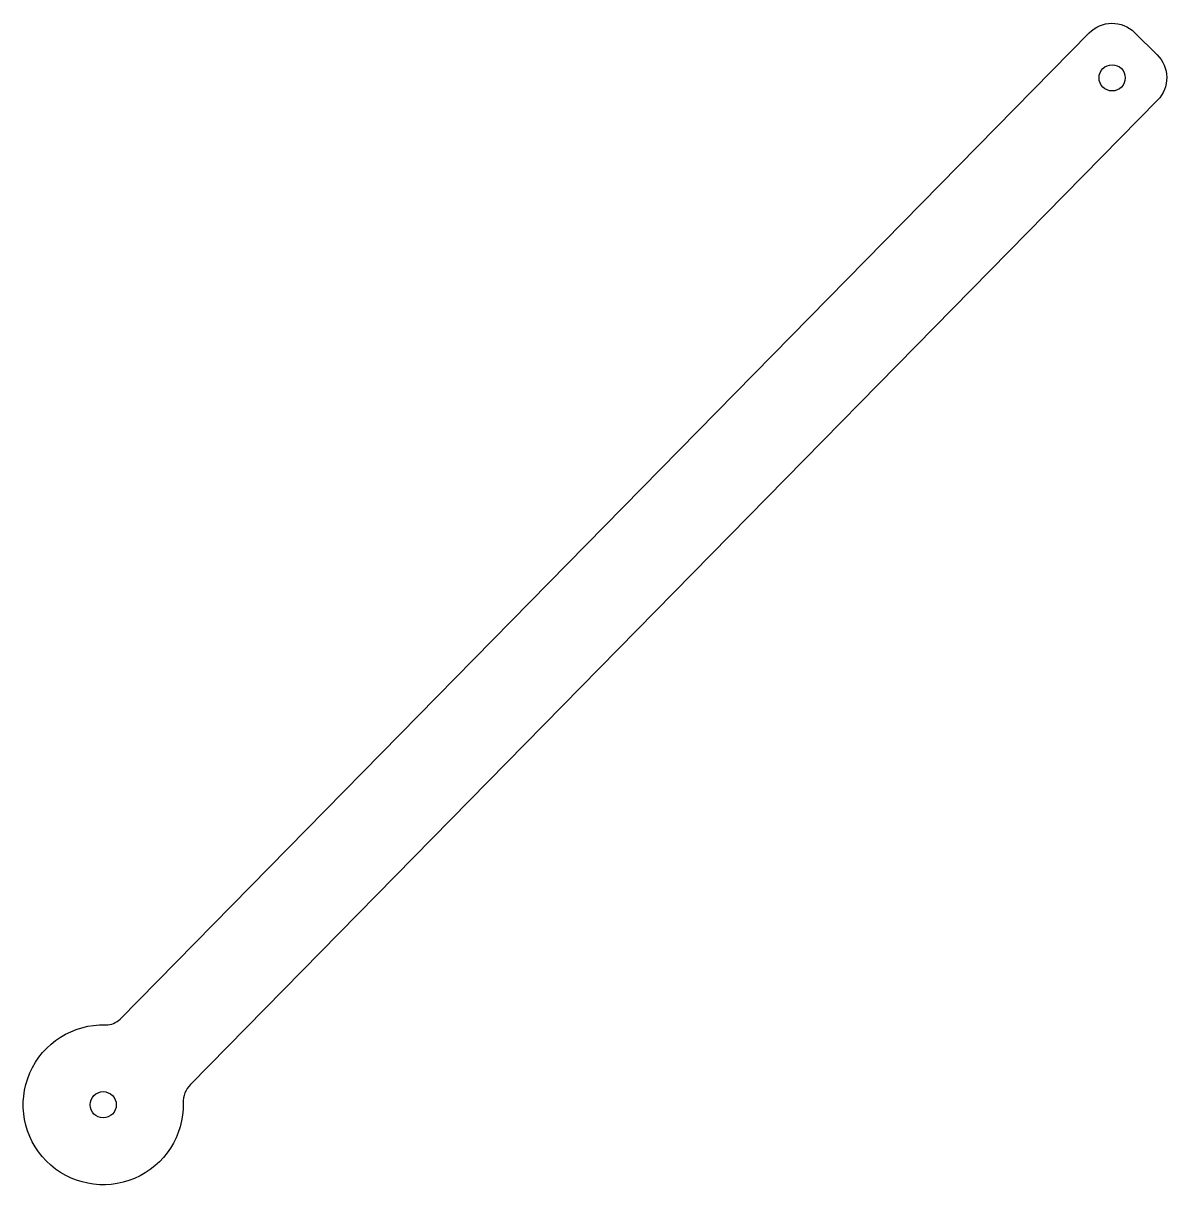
# Model space of a CAD drawing. Header units: millimetres. Extents: x -14 to 165, y 107 to 289.
import ezdxf

# ---------------------------------------------------------------- set-up
doc = ezdxf.new("R2010")
doc.units = ezdxf.units.MM
doc.layers.get('0').update_dxf_attribs({"linetype": 'CONTINUOUS'})

msp = doc.modelspace()

# ---------------------------------------------------------------- linework, layer by layer
msp.add_lwpolyline([(163.29, 283.73, -0.414214), (163.35, 276.66), (12.19, 122.83, 0.202615), (11.05, 119.94, -2.512037), (-1.05, 132.14, 0.209629), (1.19, 133.04), (152.66, 287.17, -0.414214), (159.73, 287.23)], format="xyb", close=True)
for centre in [(156.25, 280.13), (-1.45, 119.65)]:
    msp.add_circle(centre, 2.05)

doc.saveas('drawing.dxf')
